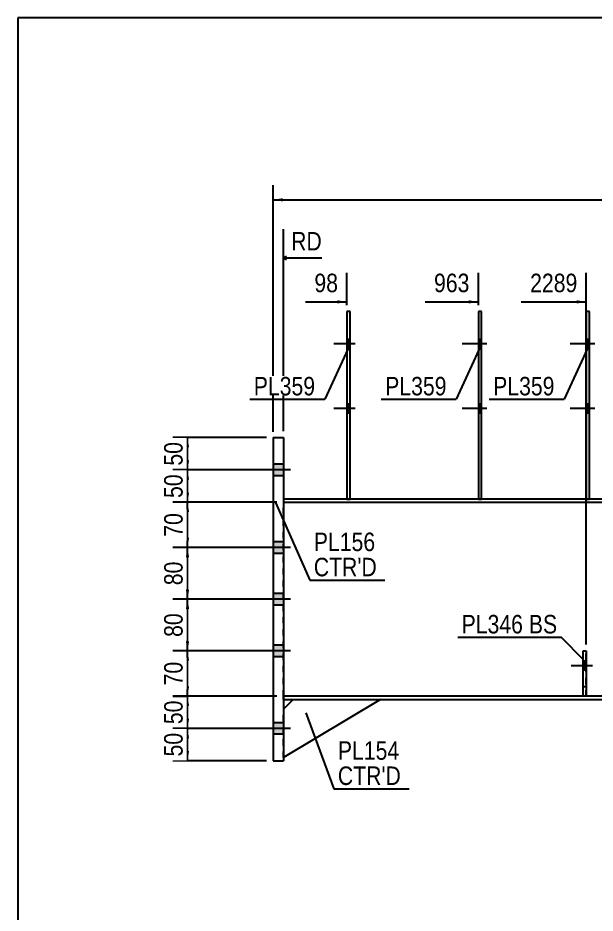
# Model space of a CAD drawing. Header units: millimetres. Extents: x 2 to 405, y 5 to 282.
# Drawn here: x 5 to 94.3, y 143.5 to 282 of the extents above; entities that cross this region are included whole.
import ezdxf

# ---------------------------------------------------------------- set-up
doc = ezdxf.new("R2010")
doc.units = ezdxf.units.MM
doc.linetypes.add('DXK_LINE_DOT1', pattern=[1.8814, 0.9407, -0.9407])
doc.linetypes.add('DXK_LINE_DOT2', pattern=[3.9198, 1.9599, -1.9599])
doc.styles.add('Arial Narrow', font='ARIALN.TTF', dxfattribs={"height": 0.2})

# ---------------------------------------------------------------- blocks, each defined once
blk = doc.blocks.new('Unknown-624480535-5890')
at = {"color": 5, "linetype": 'Continuous'}
for p, q in [((405, 282), (5, 282)), ((5, 282), (5, 5))]:
    blk.add_line(p, q, dxfattribs=at)
blk = doc.blocks.new('Part-624480535-1239 - 1213')
at = {"color": 2, "linetype": 'Continuous'}
for p, q in [((68.07, 177.05), (46.07, 177.05)), ((46.07, 176.55), (68.07, 176.55)), ((84.52, 177.05), (68.17, 177.05)), ((68.17, 176.55), (84.52, 176.55)), ((92.42, 177.05), (84.62, 177.05)), ((84.62, 176.55), (101.22, 176.55)), ((101.22, 177.05), (92.92, 177.05)), ((109.12, 177.05), (101.32, 177.05)), ((101.32, 176.55), (117.92, 176.55)), ((117.92, 177.05), (109.62, 177.05)), ((134.37, 177.05), (118.02, 177.05)), ((118.02, 176.55), (134.37, 176.55)), ((142.27, 177.05), (134.47, 177.05)), ((134.47, 176.55), (150.95, 176.55)), ((150.95, 177.05), (142.77, 177.05)), ((150.95, 176.55), (150.95, 177.05))]:
    blk.add_line(p, q, dxfattribs=at)
at = {"color": 7, "linetype": 'DXK_LINE_DOT1'}
for p, q in [((46.07, 176.55), (46.07, 177.05)), ((92.92, 177.05), (92.42, 177.05)), ((109.62, 177.05), (109.12, 177.05)), ((142.77, 177.05), (142.27, 177.05))]:
    blk.add_line(p, q, dxfattribs=at)
blk = doc.blocks.new('Part-624480535-1229 - 1213')
at = {"color": 2, "linetype": 'Continuous'}
for p, q in [((68.07, 207.55), (46.07, 207.55)), ((46.07, 207.05), (68.07, 207.05)), ((84.52, 207.55), (68.17, 207.55)), ((68.17, 207.05), (84.52, 207.05)), ((101.22, 207.55), (84.62, 207.55)), ((84.62, 207.05), (101.22, 207.05)), ((117.92, 207.55), (101.32, 207.55)), ((101.32, 207.05), (117.92, 207.05)), ((134.37, 207.55), (118.02, 207.55)), ((118.02, 207.05), (134.37, 207.05)), ((145.65, 207.55), (134.47, 207.55)), ((134.47, 207.05), (145.65, 207.05)), ((145.65, 207.05), (145.65, 207.55))]:
    blk.add_line(p, q, dxfattribs=at)
at = {"color": 7, "linetype": 'DXK_LINE_DOT1'}
blk.add_line((46.07, 207.55), (46.07, 207.05), dxfattribs=at)
blk = doc.blocks.new('Part-624480535-1247 - 1213')
at = {"color": 2, "linetype": 'Continuous'}
for p, q in [((44.47, 217.05), (46.07, 217.05)), ((44.47, 217.05), (44.47, 167.05)), ((46.07, 217.05), (46.07, 167.05)), ((44.47, 167.05), (46.07, 167.05))]:
    blk.add_line(p, q, dxfattribs=at)
blk = doc.blocks.new('Part-624480535-1250 - 1213')
at = {"color": 2, "linetype": 'Continuous'}
for p, q in [((61.07, 176.55), (46.07, 167.55)), ((46.07, 175.05), (47.57, 176.55))]:
    blk.add_line(p, q, dxfattribs=at)
at = {"color": 7, "linetype": 'DXK_LINE_DOT1'}
for p, q in [((47.57, 176.55), (61.07, 176.55)), ((46.07, 167.55), (46.07, 175.05))]:
    blk.add_line(p, q, dxfattribs=at)
blk = doc.blocks.new('Bolt-624480535-1318 - 1213')
at = {"linetype": 'Continuous'}
for points in [[(44.47, 212.95), (44.47, 211.15), (46.07, 211.15), (46.07, 212.95)], [(44.47, 212.95), (44.47, 211.15), (46.07, 211.15), (46.07, 212.95)], [(44.47, 200.95), (44.47, 199.15), (46.07, 199.15), (46.07, 200.95)], [(44.47, 200.95), (44.47, 199.15), (46.07, 199.15), (46.07, 200.95)], [(44.47, 192.95), (44.47, 191.15), (46.07, 191.15), (46.07, 192.95)], [(44.47, 192.95), (44.47, 191.15), (46.07, 191.15), (46.07, 192.95)], [(44.47, 184.95), (44.47, 183.15), (46.07, 183.15), (46.07, 184.95)], [(44.47, 184.95), (44.47, 183.15), (46.07, 183.15), (46.07, 184.95)], [(44.47, 172.95), (44.47, 171.15), (46.07, 171.15), (46.07, 172.95)], [(44.47, 172.95), (44.47, 171.15), (46.07, 171.15), (46.07, 172.95)]]:
    blk.add_hatch(color=3, dxfattribs=at).paths.add_polyline_path(points)
at = {"color": 3, "linetype": 'Continuous'}
for p, q in [((47.15, 212.05), (38.07, 212.05)), ((47.15, 212.05), (38.07, 212.05)), ((46.07, 212.95), (44.47, 212.95)), ((46.07, 212.95), (44.47, 212.95)), ((46.07, 211.15), (44.47, 211.15)), ((46.07, 211.15), (44.47, 211.15)), ((46.07, 200.95), (44.47, 200.95)), ((46.07, 200.95), (44.47, 200.95)), ((47.15, 200.05), (38.07, 200.05)), ((47.15, 200.05), (38.07, 200.05)), ((46.07, 199.15), (44.47, 199.15)), ((46.07, 199.15), (44.47, 199.15)), ((46.07, 192.95), (44.47, 192.95)), ((46.07, 192.95), (44.47, 192.95)), ((47.15, 192.05), (38.07, 192.05)), ((47.15, 192.05), (38.07, 192.05)), ((46.07, 191.15), (44.47, 191.15)), ((46.07, 191.15), (44.47, 191.15)), ((46.07, 184.95), (44.47, 184.95)), ((46.07, 184.95), (44.47, 184.95)), ((47.15, 184.05), (38.07, 184.05)), ((47.15, 184.05), (38.07, 184.05)), ((46.07, 183.15), (44.47, 183.15)), ((46.07, 183.15), (44.47, 183.15)), ((47.15, 172.05), (38.07, 172.05)), ((47.15, 172.05), (38.07, 172.05)), ((46.07, 172.95), (44.47, 172.95)), ((46.07, 172.95), (44.47, 172.95)), ((46.07, 171.15), (44.47, 171.15)), ((46.07, 171.15), (44.47, 171.15))]:
    blk.add_line(p, q, dxfattribs=at)
blk = doc.blocks.new('Part-624480535-1275 - 1213')
at = {"color": 2, "linetype": 'Continuous'}
for p, q in [((93.42, 236.55), (92.92, 236.55)), ((92.92, 236.55), (92.92, 207.55)), ((93.42, 207.55), (93.42, 236.55))]:
    blk.add_line(p, q, dxfattribs=at)
at = {"color": 7, "linetype": 'DXK_LINE_DOT1'}
blk.add_line((92.92, 207.55), (93.42, 207.55), dxfattribs=at)
blk = doc.blocks.new('Part-624480535-1276 - 1213')
at = {"color": 2, "linetype": 'Continuous'}
for p, q in [((76.72, 236.55), (76.22, 236.55)), ((76.22, 236.55), (76.22, 207.55)), ((76.72, 207.55), (76.72, 236.55))]:
    blk.add_line(p, q, dxfattribs=at)
at = {"color": 7, "linetype": 'DXK_LINE_DOT1'}
blk.add_line((76.22, 207.55), (76.72, 207.55), dxfattribs=at)
blk = doc.blocks.new('Part-624480535-1306 - 1213')
at = {"color": 7, "linetype": 'DXK_LINE_DOT1'}
for p, q in [((92.42, 177.05), (92.42, 184.05)), ((92.42, 184.05), (92.92, 184.05)), ((92.92, 177.05), (92.92, 184.05)), ((92.42, 178.55), (92.92, 178.55))]:
    blk.add_line(p, q, dxfattribs=at)
blk = doc.blocks.new('Part-624480535-1309 - 1213')
at = {"color": 2, "linetype": 'Continuous'}
for p, q in [((92.42, 177.05), (92.42, 184.05)), ((92.42, 184.05), (92.92, 184.05)), ((92.92, 184.05), (92.92, 177.05)), ((92.92, 177.05), (92.42, 177.05))]:
    blk.add_line(p, q, dxfattribs=at)
blk = doc.blocks.new('Part-624480535-1313 - 1213')
at = {"color": 2, "linetype": 'Continuous'}
for p, q in [((56.39, 236.55), (55.89, 236.55)), ((55.89, 236.55), (55.89, 207.55)), ((56.39, 207.55), (56.39, 236.55))]:
    blk.add_line(p, q, dxfattribs=at)
at = {"color": 7, "linetype": 'DXK_LINE_DOT1'}
blk.add_line((55.89, 207.55), (56.39, 207.55), dxfattribs=at)
blk = doc.blocks.new('Part-624480535-1314 - 1213')
at = {"color": 7, "linetype": 'DXK_LINE_DOT1'}
for p, q in [((46.07, 177.05), (46.07, 207.05)), ((46.07, 207.05), (68.07, 207.05)), ((68.17, 207.05), (84.52, 207.05)), ((84.62, 207.05), (101.22, 207.05)), ((101.32, 207.05), (117.92, 207.05)), ((118.02, 207.05), (134.37, 207.05)), ((134.47, 207.05), (175.65, 207.05)), ((68.07, 177.05), (46.07, 177.05)), ((84.52, 177.05), (68.17, 177.05)), ((92.42, 177.05), (84.62, 177.05)), ((101.22, 177.05), (92.92, 177.05)), ((109.12, 177.05), (101.32, 177.05)), ((117.92, 177.05), (109.62, 177.05)), ((134.37, 177.05), (118.02, 177.05)), ((142.27, 177.05), (134.47, 177.05)), ((150.95, 177.05), (142.77, 177.05)), ((175.65, 177.05), (150.95, 177.05))]:
    blk.add_line(p, q, dxfattribs=at)
at = {"color": 2, "linetype": 'Continuous'}
for p, q in [((175.65, 207.05), (175.65, 177.05)), ((150.95, 177.05), (150.95, 177.05))]:
    blk.add_line(p, q, dxfattribs=at)
blk = doc.blocks.new('Bolt-624480535-1342 - 1213')
at = {"linetype": 'Continuous'}
for points in [[(93.42, 230.85), (93.42, 232.25), (92.92, 232.25), (92.92, 230.85)], [(93.42, 230.85), (93.42, 232.25), (92.92, 232.25), (92.92, 230.85)], [(93.42, 220.85), (93.42, 222.25), (92.92, 222.25), (92.92, 220.85)], [(93.42, 220.85), (93.42, 222.25), (92.92, 222.25), (92.92, 220.85)]]:
    blk.add_hatch(color=3, dxfattribs=at).paths.add_polyline_path(points)
at = {"color": 3, "linetype": 'Continuous'}
for p, q in [((94.22, 231.55), (90.42, 231.55)), ((94.22, 231.55), (90.42, 231.55)), ((93.42, 232.25), (92.92, 232.25)), ((93.42, 232.25), (92.92, 232.25)), ((93.42, 230.85), (92.92, 230.85)), ((93.42, 230.85), (92.92, 230.85)), ((93.42, 222.25), (92.92, 222.25)), ((93.42, 222.25), (92.92, 222.25)), ((94.22, 221.55), (90.42, 221.55)), ((94.22, 221.55), (90.42, 221.55)), ((93.42, 220.85), (92.92, 220.85)), ((93.42, 220.85), (92.92, 220.85))]:
    blk.add_line(p, q, dxfattribs=at)
blk = doc.blocks.new('Bolt-624480535-1343 - 1213')
at = {"linetype": 'Continuous'}
for points in [[(76.72, 230.85), (76.72, 232.25), (76.22, 232.25), (76.22, 230.85)], [(76.72, 230.85), (76.72, 232.25), (76.22, 232.25), (76.22, 230.85)], [(76.72, 220.85), (76.72, 222.25), (76.22, 222.25), (76.22, 220.85)], [(76.72, 220.85), (76.72, 222.25), (76.22, 222.25), (76.22, 220.85)]]:
    blk.add_hatch(color=3, dxfattribs=at).paths.add_polyline_path(points)
at = {"color": 3, "linetype": 'Continuous'}
for p, q in [((77.52, 231.55), (73.72, 231.55)), ((77.52, 231.55), (73.72, 231.55)), ((76.72, 232.25), (76.22, 232.25)), ((76.72, 232.25), (76.22, 232.25)), ((76.72, 230.85), (76.22, 230.85)), ((76.72, 230.85), (76.22, 230.85)), ((76.72, 222.25), (76.22, 222.25)), ((76.72, 222.25), (76.22, 222.25)), ((77.52, 221.55), (73.72, 221.55)), ((77.52, 221.55), (73.72, 221.55)), ((76.72, 220.85), (76.22, 220.85)), ((76.72, 220.85), (76.22, 220.85))]:
    blk.add_line(p, q, dxfattribs=at)
blk = doc.blocks.new('Bolt-624480535-1373 - 1213')
at = {"color": 3, "linetype": 'DXK_LINE_DOT2'}
for p, q in [((92.92, 182.45), (92.42, 182.45)), ((93.72, 181.75), (92.42, 181.75)), ((92.92, 181.05), (92.42, 181.05))]:
    blk.add_line(p, q, dxfattribs=at)
blk = doc.blocks.new('Bolt-624480535-1376 - 1213')
at = {"linetype": 'Continuous'}
blk.add_hatch(color=3, dxfattribs=at).paths.add_polyline_path([(92.92, 181.05), (92.92, 182.45), (92.42, 182.45), (92.42, 181.05)])
at = {"color": 3, "linetype": 'Continuous'}
for p, q in [((93.87, 181.75), (90.57, 181.75)), ((92.92, 182.45), (92.42, 182.45)), ((92.92, 181.05), (92.42, 181.05))]:
    blk.add_line(p, q, dxfattribs=at)
blk = doc.blocks.new('Bolt-624480535-1380 - 1213')
at = {"linetype": 'Continuous'}
for points in [[(56.39, 230.85), (56.39, 232.25), (55.89, 232.25), (55.89, 230.85)], [(56.39, 230.85), (56.39, 232.25), (55.89, 232.25), (55.89, 230.85)], [(56.39, 220.85), (56.39, 222.25), (55.89, 222.25), (55.89, 220.85)], [(56.39, 220.85), (56.39, 222.25), (55.89, 222.25), (55.89, 220.85)]]:
    blk.add_hatch(color=3, dxfattribs=at).paths.add_polyline_path(points)
at = {"color": 3, "linetype": 'Continuous'}
for p, q in [((57.19, 231.55), (53.89, 231.55)), ((57.19, 231.55), (53.89, 231.55)), ((56.39, 232.25), (55.89, 232.25)), ((56.39, 232.25), (55.89, 232.25)), ((56.39, 230.85), (55.89, 230.85)), ((56.39, 230.85), (55.89, 230.85)), ((56.39, 222.25), (55.89, 222.25)), ((56.39, 222.25), (55.89, 222.25)), ((57.19, 221.55), (53.89, 221.55)), ((57.19, 221.55), (53.89, 221.55)), ((56.39, 220.85), (55.89, 220.85)), ((56.39, 220.85), (55.89, 220.85))]:
    blk.add_line(p, q, dxfattribs=at)
blk = doc.blocks.new('StraightDimension-624480535-6870 - 1213')
at = {"linetype": 'Continuous'}
for points in [[(30.98, 175.55), (31.23, 177.05), (31.48, 175.55)], [(31.48, 173.55), (31.23, 172.05), (30.98, 173.55)]]:
    blk.add_hatch(color=7, dxfattribs=at).paths.add_polyline_path(points)
at = {"color": 7, "linetype": 'Continuous'}
for p, q in [((45.07, 177.05), (28.98, 177.05)), ((31.23, 172.05), (31.23, 177.05)), ((45.07, 172.05), (28.98, 172.05))]:
    blk.add_line(p, q, dxfattribs=at)
at = {"color": 0}
blk.add_wipeout([(31.08, 176.98), (26.88, 176.98), (26.88, 172.12), (31.08, 172.12)], dxfattribs=at)
at = {"color": 3, "style": 'Arial Narrow'}
blk.add_text('50', height=2.863, rotation=90.0002, dxfattribs=at).set_placement((30.48, 172.72))
blk = doc.blocks.new('StraightDimension-624480535-7227 - 1213')
at = {"linetype": 'Continuous'}
blk.add_hatch(color=7, dxfattribs=at).paths.add_polyline_path([(45.97, 253.6), (44.47, 253.85), (45.97, 254.1)])
at = {"color": 7, "linetype": 'Continuous'}
for p, q in [((44.47, 217.93), (44.47, 256.1)), ((44.47, 253.85), (374.15, 253.85))]:
    blk.add_line(p, q, dxfattribs=at)
blk = doc.blocks.new('StraightDimension-624480535-6867 - 1213')
at = {"linetype": 'Continuous'}
for points in [[(30.98, 198.55), (31.23, 200.05), (31.48, 198.55)], [(31.48, 193.55), (31.23, 192.05), (30.98, 193.55)]]:
    blk.add_hatch(color=7, dxfattribs=at).paths.add_polyline_path(points)
at = {"color": 7, "linetype": 'Continuous'}
for p, q in [((45.07, 200.05), (28.98, 200.05)), ((31.23, 192.05), (31.23, 200.05)), ((45.07, 192.05), (28.98, 192.05))]:
    blk.add_line(p, q, dxfattribs=at)
at = {"color": 0}
blk.add_wipeout([(31.08, 198.48), (26.88, 198.48), (26.88, 193.62), (31.08, 193.62)], dxfattribs=at)
at = {"color": 3, "style": 'Arial Narrow'}
blk.add_text('80', height=2.863, rotation=90.0002, dxfattribs=at).set_placement((30.48, 194.22))
blk = doc.blocks.new('StraightDimension-624480535-11506 - 1213')
at = {"linetype": 'Continuous'}
blk.add_hatch(color=7, dxfattribs=at).paths.add_polyline_path([(91.42, 238.31), (92.92, 238.06), (91.42, 237.81)])
at = {"color": 7, "linetype": 'Continuous'}
for p, q in [((92.92, 185.05), (92.92, 242.56)), ((82.86, 238.06), (92.92, 238.06))]:
    blk.add_line(p, q, dxfattribs=at)
at = {"color": 0}
blk.add_wipeout([(92.15, 238.96), (92.15, 243.16), (83.63, 243.16), (83.63, 238.96)], dxfattribs=at)
at = {"color": 3, "style": 'Arial Narrow'}
blk.add_text('2289', height=2.863, dxfattribs=at).set_placement((84.23, 239.56))
blk = doc.blocks.new('StraightDimension-624480535-6864 - 1213')
at = {"linetype": 'Continuous'}
for points in [[(30.98, 215.55), (31.23, 217.05), (31.48, 215.55)], [(31.48, 213.55), (31.23, 212.05), (30.98, 213.55)]]:
    blk.add_hatch(color=7, dxfattribs=at).paths.add_polyline_path(points)
at = {"color": 7, "linetype": 'Continuous'}
for p, q in [((43.47, 217.05), (28.98, 217.05)), ((31.23, 212.05), (31.23, 217.05)), ((45.07, 212.05), (28.98, 212.05))]:
    blk.add_line(p, q, dxfattribs=at)
at = {"color": 0}
blk.add_wipeout([(31.08, 216.98), (26.88, 216.98), (26.88, 212.12), (31.08, 212.12)], dxfattribs=at)
at = {"color": 3, "style": 'Arial Narrow'}
blk.add_text('50', height=2.863, rotation=90.0002, dxfattribs=at).set_placement((30.48, 212.72))
blk = doc.blocks.new('StraightDimension-624480535-6865 - 1213')
at = {"linetype": 'Continuous'}
for points in [[(30.98, 210.55), (31.23, 212.05), (31.48, 210.55)], [(31.48, 208.55), (31.23, 207.05), (30.98, 208.55)]]:
    blk.add_hatch(color=7, dxfattribs=at).paths.add_polyline_path(points)
at = {"color": 7, "linetype": 'Continuous'}
for p, q in [((45.07, 212.05), (28.98, 212.05)), ((31.23, 207.05), (31.23, 212.05)), ((45.07, 207.05), (28.98, 207.05))]:
    blk.add_line(p, q, dxfattribs=at)
at = {"color": 0}
blk.add_wipeout([(31.08, 211.98), (26.88, 211.98), (26.88, 207.12), (31.08, 207.12)], dxfattribs=at)
at = {"color": 3, "style": 'Arial Narrow'}
blk.add_text('50', height=2.863, rotation=90.0002, dxfattribs=at).set_placement((30.48, 207.72))
blk = doc.blocks.new('StraightDimension-624480535-6866 - 1213')
at = {"linetype": 'Continuous'}
for points in [[(30.98, 205.55), (31.23, 207.05), (31.48, 205.55)], [(31.48, 201.55), (31.23, 200.05), (30.98, 201.55)]]:
    blk.add_hatch(color=7, dxfattribs=at).paths.add_polyline_path(points)
at = {"color": 7, "linetype": 'Continuous'}
for p, q in [((45.07, 207.05), (28.98, 207.05)), ((31.23, 200.05), (31.23, 207.05)), ((45.07, 200.05), (28.98, 200.05))]:
    blk.add_line(p, q, dxfattribs=at)
at = {"color": 0}
blk.add_wipeout([(31.08, 205.98), (26.88, 205.98), (26.88, 201.12), (31.08, 201.12)], dxfattribs=at)
at = {"color": 3, "style": 'Arial Narrow'}
blk.add_text('70', height=2.863, rotation=90.0002, dxfattribs=at).set_placement((30.48, 201.72))
blk = doc.blocks.new('StraightDimension-624480535-6868 - 1213')
at = {"linetype": 'Continuous'}
for points in [[(30.98, 190.55), (31.23, 192.05), (31.48, 190.55)], [(31.48, 185.55), (31.23, 184.05), (30.98, 185.55)]]:
    blk.add_hatch(color=7, dxfattribs=at).paths.add_polyline_path(points)
at = {"color": 7, "linetype": 'Continuous'}
for p, q in [((45.07, 192.05), (28.98, 192.05)), ((31.23, 184.05), (31.23, 192.05)), ((45.07, 184.05), (28.98, 184.05))]:
    blk.add_line(p, q, dxfattribs=at)
at = {"color": 0}
blk.add_wipeout([(31.08, 190.48), (26.88, 190.48), (26.88, 185.62), (31.08, 185.62)], dxfattribs=at)
at = {"color": 3, "style": 'Arial Narrow'}
blk.add_text('80', height=2.863, rotation=90.0002, dxfattribs=at).set_placement((30.48, 186.22))
blk = doc.blocks.new('StraightDimension-624480535-6869 - 1213')
at = {"linetype": 'Continuous'}
for points in [[(30.98, 182.55), (31.23, 184.05), (31.48, 182.55)], [(31.48, 178.55), (31.23, 177.05), (30.98, 178.55)]]:
    blk.add_hatch(color=7, dxfattribs=at).paths.add_polyline_path(points)
at = {"color": 7, "linetype": 'Continuous'}
for p, q in [((45.07, 184.05), (28.98, 184.05)), ((31.23, 177.05), (31.23, 184.05)), ((45.07, 177.05), (28.98, 177.05))]:
    blk.add_line(p, q, dxfattribs=at)
at = {"color": 0}
blk.add_wipeout([(31.08, 182.98), (26.88, 182.98), (26.88, 178.12), (31.08, 178.12)], dxfattribs=at)
at = {"color": 3, "style": 'Arial Narrow'}
blk.add_text('70', height=2.863, rotation=90.0002, dxfattribs=at).set_placement((30.48, 178.72))
blk = doc.blocks.new('StraightDimension-624480535-6871 - 1213')
at = {"linetype": 'Continuous'}
for points in [[(30.98, 170.55), (31.23, 172.05), (31.48, 170.55)], [(31.48, 168.55), (31.23, 167.05), (30.98, 168.55)]]:
    blk.add_hatch(color=7, dxfattribs=at).paths.add_polyline_path(points)
at = {"color": 7, "linetype": 'Continuous'}
for p, q in [((45.07, 172.05), (28.98, 172.05)), ((31.23, 167.05), (31.23, 172.05)), ((43.47, 167.05), (28.98, 167.05))]:
    blk.add_line(p, q, dxfattribs=at)
at = {"color": 0}
blk.add_wipeout([(31.08, 171.98), (26.88, 171.98), (26.88, 167.12), (31.08, 167.12)], dxfattribs=at)
at = {"color": 3, "style": 'Arial Narrow'}
blk.add_text('50', height=2.863, rotation=90.0002, dxfattribs=at).set_placement((30.48, 167.72))
blk = doc.blocks.new('StraightDimension-624480535-11507 - 1213')
at = {"linetype": 'Continuous'}
blk.add_hatch(color=7, dxfattribs=at).paths.add_polyline_path([(74.72, 238.31), (76.22, 238.06), (74.72, 237.81)])
at = {"color": 7, "linetype": 'Continuous'}
for p, q in [((76.22, 237.55), (76.22, 242.56)), ((67.99, 238.06), (76.22, 238.06))]:
    blk.add_line(p, q, dxfattribs=at)
at = {"color": 0}
blk.add_wipeout([(75.45, 238.96), (75.45, 243.16), (68.76, 243.16), (68.76, 238.96)], dxfattribs=at)
at = {"color": 3, "style": 'Arial Narrow'}
blk.add_text('963', height=2.863, dxfattribs=at).set_placement((69.36, 239.56))
blk = doc.blocks.new('StraightDimension-624480535-11508 - 1213')
at = {"linetype": 'Continuous'}
blk.add_hatch(color=7, dxfattribs=at).paths.add_polyline_path([(54.39, 238.31), (55.89, 238.06), (54.39, 237.81)])
at = {"color": 7, "linetype": 'Continuous'}
for p, q in [((55.89, 237.55), (55.89, 242.56)), ((49.48, 238.06), (55.89, 238.06))]:
    blk.add_line(p, q, dxfattribs=at)
at = {"color": 0, "linetype": 'Continuous'}
blk.add_wipeout([(52.6, 245.41), (52.6, 249.61), (46.66, 249.61), (46.66, 245.41)], dxfattribs=at)
at = {"color": 7, "linetype": 'Continuous'}
for p, q in [((46.07, 218.05), (46.07, 249.31)), ((46.57, 245.06), (46.07, 244.81)), ((46.57, 244.56), (46.07, 244.81)), ((52, 244.81), (46.07, 244.81))]:
    blk.add_line(p, q, dxfattribs=at)
at = {"color": 3, "linetype": 'Continuous', "style": 'Arial Narrow'}
blk.add_text('RD', height=2.863, dxfattribs=at).set_placement((47.26, 246.01))
at = {"color": 0}
blk.add_wipeout([(55.11, 238.96), (55.11, 243.16), (50.26, 243.16), (50.26, 238.96)], dxfattribs=at)
at = {"color": 3, "style": 'Arial Narrow'}
blk.add_text('98', height=2.863, dxfattribs=at).set_placement((50.86, 239.56))
blk = doc.blocks.new('Mark-624480535-6307 - 1213')
at = {"color": 0}
for points in [[(64, 167.21), (64, 170.21), (54.49, 170.21), (54.49, 167.21)], [(64.25, 163.31), (64.25, 166.31), (54.49, 166.31), (54.49, 163.31)]]:
    blk.add_wipeout(points, dxfattribs=at)
for points in [[(64, 167.21), (64, 170.21), (54.49, 170.21), (54.49, 167.21)], [(64.25, 163.31), (64.25, 166.31), (54.49, 166.31), (54.49, 163.31)]]:
    blk.add_wipeout(points, dxfattribs=at)
at = {"color": 7, "linetype": 'Continuous'}
for p, q in [((49.54, 174.46), (53.89, 162.71)), ((53.89, 162.71), (65.5, 162.71))]:
    blk.add_line(p, q, dxfattribs=at)
at = {"color": 3, "style": 'Arial Narrow'}
blk.add_text('PL154', height=2.863, dxfattribs=at).set_placement((54.49, 167.21))
at = {"color": 1, "style": 'Arial Narrow'}
blk.add_text("CTR'D", height=2.863, dxfattribs=at).set_placement((54.49, 163.31))
blk = doc.blocks.new('MarkSet-624480535-6170 - 1213')
at = {"color": 0}
for points in [[(83.13, 186.76), (83.13, 189.76), (73.63, 189.76), (73.63, 186.76)], [(88.41, 186.76), (88.41, 189.76), (84.03, 189.76), (84.03, 186.76)]]:
    blk.add_wipeout(points, dxfattribs=at)
for points in [[(83.13, 186.76), (83.13, 189.76), (73.63, 189.76), (73.63, 186.76)], [(88.41, 186.76), (88.41, 189.76), (84.03, 189.76), (84.03, 186.76)]]:
    blk.add_wipeout(points, dxfattribs=at)
at = {"color": 7, "linetype": 'Continuous'}
for p in [(73.03, 186.16), (92.55, 182.62)]:
    blk.add_line(p, (89.01, 186.16), dxfattribs=at)
at = {"color": 3, "style": 'Arial Narrow'}
for s, p in [('PL346', (73.63, 186.76)), ('BS', (84.03, 186.76))]:
    blk.add_text(s, height=2.863, dxfattribs=at).set_placement(p)
blk = doc.blocks.new('Mark-624480535-6304 - 1213')
at = {"color": 0}
for points in [[(60.27, 199.5), (60.27, 202.5), (50.77, 202.5), (50.77, 199.5)], [(60.53, 195.6), (60.53, 198.6), (50.77, 198.6), (50.77, 195.6)]]:
    blk.add_wipeout(points, dxfattribs=at)
for points in [[(60.27, 199.5), (60.27, 202.5), (50.77, 202.5), (50.77, 199.5)], [(60.53, 195.6), (60.53, 198.6), (50.77, 198.6), (50.77, 195.6)]]:
    blk.add_wipeout(points, dxfattribs=at)
at = {"color": 7, "linetype": 'Continuous'}
for p, q in [((44.82, 207.02), (50.17, 195)), ((50.17, 195), (61.77, 195))]:
    blk.add_line(p, q, dxfattribs=at)
at = {"color": 3, "style": 'Arial Narrow'}
blk.add_text('PL156', height=2.863, dxfattribs=at).set_placement((50.77, 199.5))
at = {"color": 1, "style": 'Arial Narrow'}
blk.add_text("CTR'D", height=2.863, dxfattribs=at).set_placement((50.77, 195.6))
blk = doc.blocks.new('Mark-624480535-6319 - 1213')
at = {"color": 7, "linetype": 'Continuous'}
blk.add_line((93.05, 230.72), (89.51, 222.99), dxfattribs=at)
at = {"color": 0}
blk.add_wipeout([(88.01, 223.59), (88.01, 226.59), (78.51, 226.59), (78.51, 223.59)], dxfattribs=at)
blk.add_wipeout([(88.01, 223.59), (88.01, 226.59), (78.51, 226.59), (78.51, 223.59)], dxfattribs=at)
at = {"color": 7, "linetype": 'Continuous'}
blk.add_line((77.91, 222.99), (89.51, 222.99), dxfattribs=at)
at = {"color": 3, "style": 'Arial Narrow'}
blk.add_text('PL359', height=2.863, dxfattribs=at).set_placement((78.51, 223.59))
blk = doc.blocks.new('Mark-624480535-6322 - 1213')
at = {"color": 7, "linetype": 'Continuous'}
blk.add_line((76.35, 230.72), (72.81, 222.99), dxfattribs=at)
at = {"color": 0}
blk.add_wipeout([(71.31, 223.59), (71.31, 226.59), (61.81, 226.59), (61.81, 223.59)], dxfattribs=at)
blk.add_wipeout([(71.31, 223.59), (71.31, 226.59), (61.81, 226.59), (61.81, 223.59)], dxfattribs=at)
at = {"color": 7, "linetype": 'Continuous'}
blk.add_line((61.21, 222.99), (72.81, 222.99), dxfattribs=at)
at = {"color": 3, "style": 'Arial Narrow'}
blk.add_text('PL359', height=2.863, dxfattribs=at).set_placement((61.81, 223.59))
blk = doc.blocks.new('Mark-624480535-6334 - 1213')
at = {"color": 7, "linetype": 'Continuous'}
blk.add_line((56.02, 230.72), (52.48, 222.99), dxfattribs=at)
at = {"color": 0}
blk.add_wipeout([(50.98, 223.59), (50.98, 226.59), (41.48, 226.59), (41.48, 223.59)], dxfattribs=at)
blk.add_wipeout([(50.98, 223.59), (50.98, 226.59), (41.48, 226.59), (41.48, 223.59)], dxfattribs=at)
at = {"color": 7, "linetype": 'Continuous'}
blk.add_line((40.88, 222.99), (52.48, 222.99), dxfattribs=at)
at = {"color": 3, "style": 'Arial Narrow'}
blk.add_text('PL359', height=2.863, dxfattribs=at).set_placement((41.48, 223.59))

msp = doc.modelspace()

# ---------------------------------------------------------------- block references
for name in ['Unknown-624480535-5890', 'Part-624480535-1313 - 1213', 'Part-624480535-1276 - 1213', 'Part-624480535-1275 - 1213', 'Bolt-624480535-1380 - 1213', 'Bolt-624480535-1343 - 1213', 'Bolt-624480535-1342 - 1213', 'Part-624480535-1247 - 1213', 'Bolt-624480535-1318 - 1213', 'Part-624480535-1229 - 1213', 'Part-624480535-1314 - 1213', 'Part-624480535-1306 - 1213', 'Part-624480535-1309 - 1213', 'Bolt-624480535-1376 - 1213', 'Bolt-624480535-1373 - 1213', 'Part-624480535-1239 - 1213', 'Part-624480535-1250 - 1213']:
    msp.add_blockref(name, (0, 0))

# ---------------------------------------------------------------- next in the draw order: block references
for name in ['StraightDimension-624480535-7227 - 1213', 'StraightDimension-624480535-6864 - 1213', 'StraightDimension-624480535-6867 - 1213', 'StraightDimension-624480535-6870 - 1213', 'Mark-624480535-6307 - 1213']:
    msp.add_blockref(name, (0, 0))

# ---------------------------------------------------------------- next in the draw order: block references
for name in ['StraightDimension-624480535-11508 - 1213', 'StraightDimension-624480535-11507 - 1213', 'StraightDimension-624480535-11506 - 1213', 'Mark-624480535-6322 - 1213', 'StraightDimension-624480535-6865 - 1213', 'StraightDimension-624480535-6868 - 1213', 'StraightDimension-624480535-6871 - 1213']:
    msp.add_blockref(name, (0, 0))

# ---------------------------------------------------------------- next in the draw order: block references
for name in ['Mark-624480535-6334 - 1213', 'Mark-624480535-6319 - 1213', 'StraightDimension-624480535-6866 - 1213', 'MarkSet-624480535-6170 - 1213', 'StraightDimension-624480535-6869 - 1213']:
    msp.add_blockref(name, (0, 0))

# ---------------------------------------------------------------- next in the draw order: block references
msp.add_blockref('Mark-624480535-6304 - 1213', (0, 0))

doc.saveas('drawing.dxf')
